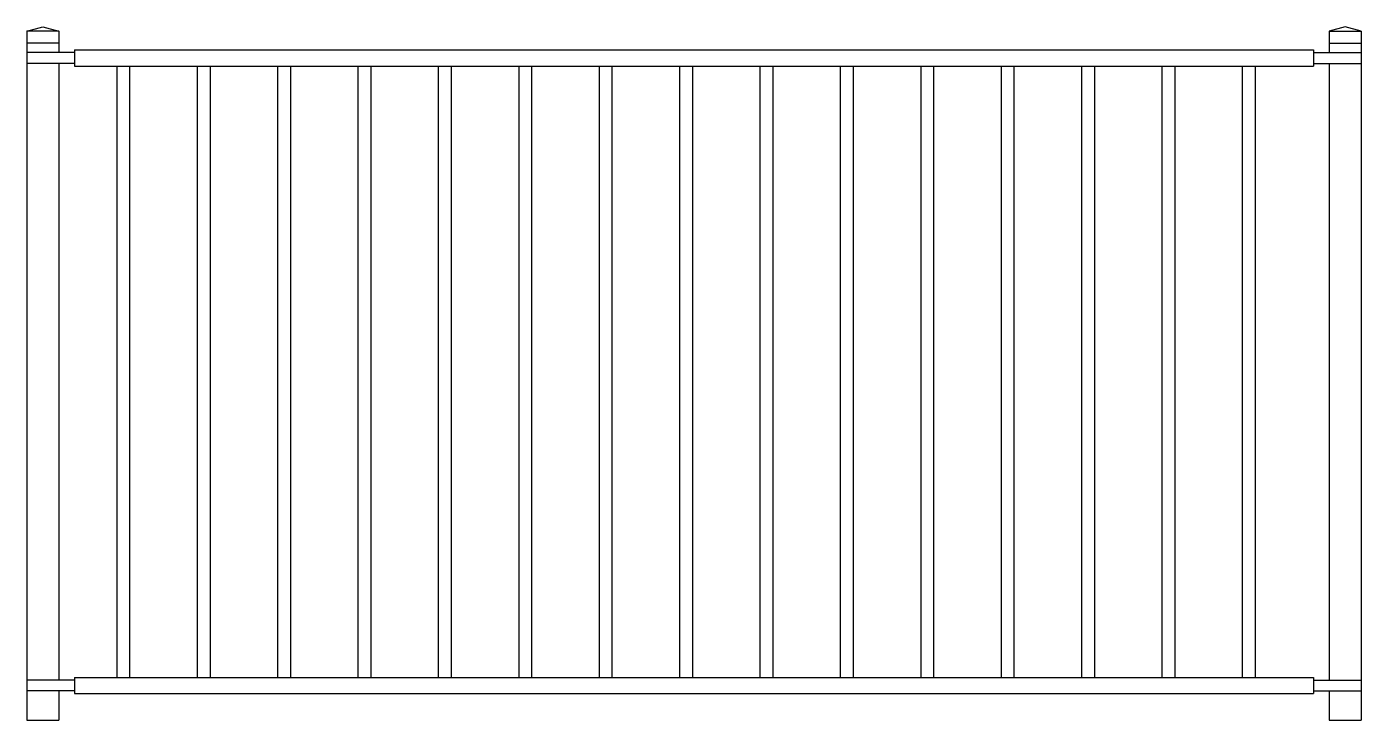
# Model space of a CAD drawing. Extents: x -0.03 to 2.46, y 0 to 1.29.
import ezdxf

# ---------------------------------------------------------------- set-up
doc = ezdxf.new("R2010")
doc.units = 0
doc.header["$LTSCALE"] = 0.0006
doc.header["$MEASUREMENT"] = 0
doc.layers.get('0').update_dxf_attribs({"linetype": 'CONTINUOUS'})

msp = doc.modelspace()

# ---------------------------------------------------------------- linework, layer by layer
for points in [[(-0.03, 1.2847), (0, 1.2933), (0.03, 1.2847)], [(-0.03, 1.2847), (-0.03, 0)], [(0.03, 1.2847), (-0.03, 1.2847)], [(0.03, 1.2847), (0.03, 1.245)], [(2.46, 1.2847), (2.43, 1.2933), (2.4, 1.2847)], [(2.4, 1.2847), (2.46, 1.2847)], [(2.4, 1.2847), (2.4, 1.245)], [(2.46, 1.2847), (2.46, 0)], [(0.03, 1.2629), (-0.03, 1.2629)], [(0.0592, 1.245), (-0.03, 1.245)], [(0.0592, 1.25), (2.3708, 1.25)], [(0.0592, 1.25), (0.0592, 1.22)], [(2.3708, 1.25), (2.3708, 1.22)], [(2.3708, 1.245), (2.46, 1.245)], [(2.4, 1.2629), (2.46, 1.2629)], [(0.0592, 1.225), (-0.03, 1.225)], [(0.03, 1.225), (0.03, 0.075)], [(2.3708, 1.225), (2.46, 1.225)], [(2.4, 1.225), (2.4, 0.075)], [(0.0592, 1.22), (2.3708, 1.22)], [(0.138, 1.22), (0.138, 0.08)], [(0.162, 1.22), (0.162, 0.08)], [(0.288, 1.22), (0.288, 0.08)], [(0.312, 1.22), (0.312, 0.08)], [(0.438, 1.22), (0.438, 0.08)], [(0.462, 1.22), (0.462, 0.08)], [(0.588, 1.22), (0.588, 0.08)], [(0.612, 1.22), (0.612, 0.08)], [(0.738, 1.22), (0.738, 0.08)], [(0.762, 1.22), (0.762, 0.08)], [(0.888, 1.22), (0.888, 0.08)], [(0.912, 1.22), (0.912, 0.08)], [(1.038, 1.22), (1.038, 0.08)], [(1.062, 1.22), (1.062, 0.08)], [(1.188, 1.22), (1.188, 0.08)], [(1.212, 1.22), (1.212, 0.08)], [(1.338, 1.22), (1.338, 0.08)], [(1.362, 1.22), (1.362, 0.08)], [(1.488, 1.22), (1.488, 0.08)], [(1.512, 1.22), (1.512, 0.08)], [(1.638, 1.22), (1.638, 0.08)], [(1.662, 1.22), (1.662, 0.08)], [(1.788, 1.22), (1.788, 0.08)], [(1.812, 1.22), (1.812, 0.08)], [(1.938, 1.22), (1.938, 0.08)], [(1.962, 1.22), (1.962, 0.08)], [(2.088, 1.22), (2.088, 0.08)], [(2.112, 1.22), (2.112, 0.08)], [(2.238, 1.22), (2.238, 0.08)], [(2.262, 1.22), (2.262, 0.08)], [(0.0592, 0.075), (-0.03, 0.075)], [(0.0592, 0.08), (2.3708, 0.08)], [(0.0592, 0.08), (0.0592, 0.05)], [(2.3708, 0.08), (2.3708, 0.05)], [(2.3708, 0.075), (2.46, 0.075)], [(0.0592, 0.055), (-0.03, 0.055)], [(0.03, 0.055), (0.03, 0)], [(0.0592, 0.05), (2.3708, 0.05)], [(2.3708, 0.055), (2.46, 0.055)], [(2.4, 0.055), (2.4, 0)], [(-0.03, 0), (0.03, 0)], [(2.4, 0), (2.46, 0)]]:
    msp.add_lwpolyline(points)

doc.saveas('drawing.dxf')
